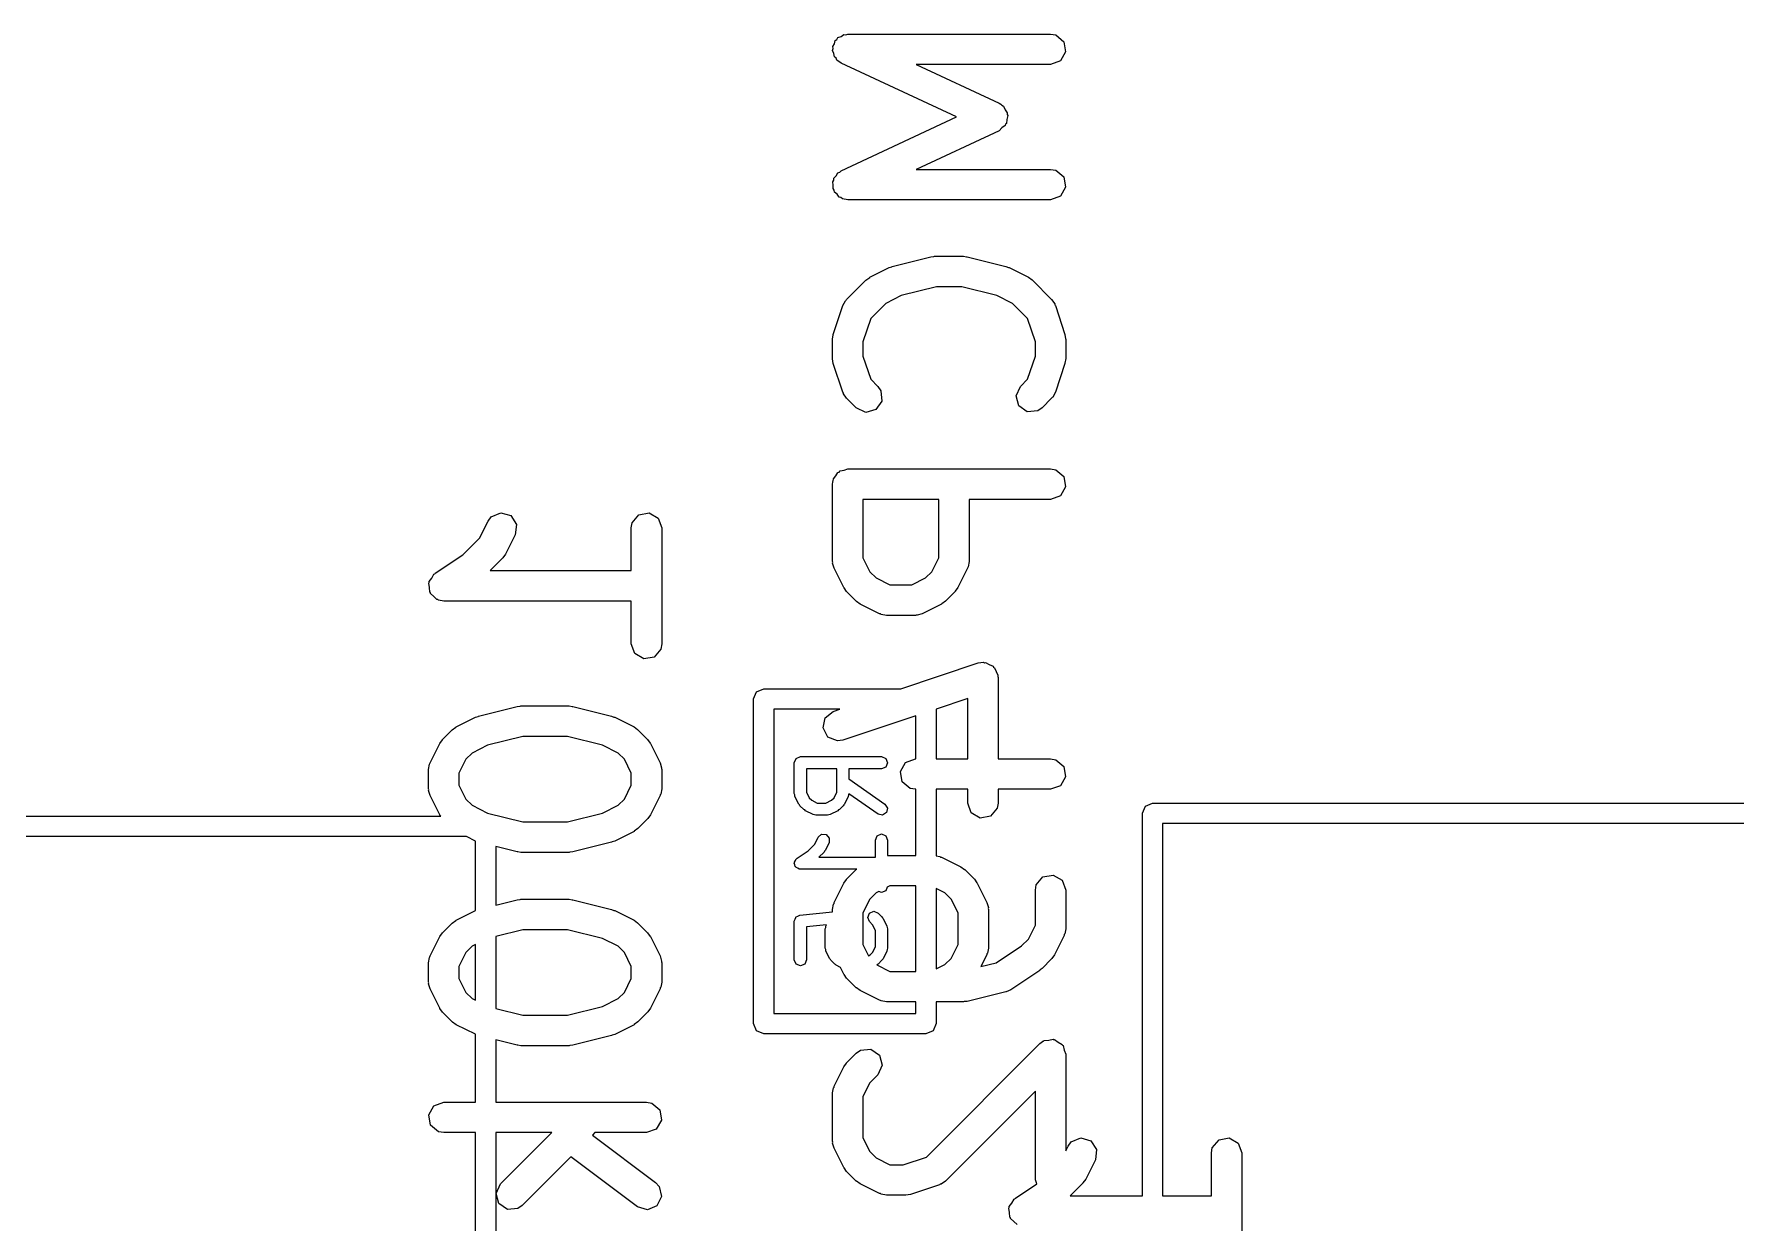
# Model space of a CAD drawing. Extents: x 0.04 to 2.09, y 0.3 to 3.78.
# Drawn here: x 0.4563 to 0.7866, y 2.0589 to 2.2895 of the extents above; entities that cross this region are included whole.
import ezdxf

# ---------------------------------------------------------------- set-up
doc = ezdxf.new("R2010")
doc.units = 0
doc.header["$MEASUREMENT"] = 0
doc.layers.add('BLACK', color=7, linetype='CONTINUOUS')

msp = doc.modelspace()

# ---------------------------------------------------------------- linework, layer by layer
at = {"layer": 'BLACK', "linetype": 'CONTINUOUS'}
for p, q in [((0.612896, 2.28907), (0.613425, 2.28944)), ((0.613425, 2.28944), (0.613818, 2.2894)), ((0.613818, 2.2894), (0.614188, 2.28954)), ((0.614188, 2.28954), (0.653558, 2.28954)), ((0.653558, 2.28954), (0.654568, 2.28936)), ((0.654568, 2.28936), (0.656115, 2.28806)), ((0.611247, 2.28633), (0.611349, 2.28671)), ((0.611519, 2.28574), (0.611247, 2.28633)), ((0.61128, 2.2871), (0.611603, 2.28766)), ((0.611349, 2.28671), (0.61128, 2.2871)), ((0.611603, 2.28766), (0.61177, 2.28828)), ((0.61177, 2.28828), (0.612093, 2.28851)), ((0.612093, 2.28851), (0.61229, 2.28885)), ((0.61229, 2.28885), (0.612896, 2.28907)), ((0.656466, 2.28607), (0.655456, 2.28432)), ((0.656115, 2.28806), (0.656466, 2.28607)), ((0.611631, 2.28511), (0.611519, 2.28574)), ((0.611933, 2.28486), (0.611631, 2.28511)), ((0.6121, 2.2845), (0.611933, 2.28486)), ((0.61294, 2.28391), (0.6121, 2.2845)), ((0.635327, 2.27346), (0.61294, 2.28391)), ((0.653558, 2.28363), (0.627498, 2.28363)), ((0.627498, 2.28363), (0.643558, 2.27614)), ((0.655456, 2.28432), (0.653558, 2.28363)), ((0.643558, 2.27614), (0.643876, 2.27592)), ((0.61294, 2.26302), (0.635327, 2.27346)), ((0.643876, 2.27592), (0.644003, 2.27588)), ((0.644003, 2.27588), (0.644078, 2.27577)), ((0.644078, 2.27577), (0.644398, 2.27555)), ((0.644398, 2.27555), (0.644722, 2.27486)), ((0.644722, 2.27486), (0.645162, 2.27423)), ((0.645053, 2.27298), (0.644986, 2.27222)), ((0.645251, 2.27372), (0.645053, 2.27298)), ((0.645162, 2.27423), (0.645138, 2.27396)), ((0.645138, 2.27396), (0.645251, 2.27372)), ((0.643558, 2.27079), (0.627498, 2.26329)), ((0.6441, 2.27133), (0.643558, 2.27079)), ((0.644728, 2.27177), (0.6441, 2.27133)), ((0.644797, 2.27203), (0.644728, 2.27177)), ((0.644986, 2.27222), (0.644797, 2.27203)), ((0.612661, 2.26274), (0.61294, 2.26302)), ((0.627498, 2.26329), (0.653558, 2.26329)), ((0.653558, 2.26329), (0.654568, 2.26311)), ((0.654568, 2.26311), (0.656115, 2.26182)), ((0.61128, 2.26085), (0.611477, 2.26119)), ((0.611392, 2.26022), (0.61128, 2.26085)), ((0.611336, 2.25957), (0.611392, 2.26022)), ((0.611563, 2.25925), (0.611336, 2.25957)), ((0.611477, 2.26119), (0.611512, 2.26159)), ((0.611512, 2.26159), (0.611968, 2.26204)), ((0.611968, 2.26204), (0.61229, 2.2626)), ((0.61229, 2.2626), (0.612661, 2.26274)), ((0.656466, 2.25983), (0.655456, 2.25808)), ((0.656115, 2.26182), (0.656466, 2.25983)), ((0.611631, 2.25886), (0.611563, 2.25925)), ((0.612125, 2.25845), (0.611631, 2.25886)), ((0.612495, 2.25792), (0.612125, 2.25845)), ((0.612876, 2.25782), (0.612495, 2.25792)), ((0.613178, 2.25756), (0.612876, 2.25782)), ((0.614188, 2.25739), (0.613178, 2.25756)), ((0.653558, 2.25739), (0.614188, 2.25739)), ((0.655456, 2.25808), (0.653558, 2.25739)), ((0.630345, 2.24633), (0.630933, 2.24637)), ((0.630933, 2.24637), (0.631061, 2.24642)), ((0.631061, 2.24642), (0.636685, 2.24642)), ((0.636685, 2.24642), (0.637266, 2.24632)), ((0.618492, 2.24236), (0.622242, 2.24423)), ((0.622242, 2.24423), (0.62273, 2.24438)), ((0.62273, 2.24438), (0.622846, 2.24446)), ((0.622846, 2.24446), (0.630345, 2.24633)), ((0.637266, 2.24632), (0.637402, 2.24633)), ((0.637402, 2.24633), (0.644901, 2.24446)), ((0.644901, 2.24446), (0.645366, 2.24425)), ((0.645366, 2.24425), (0.645505, 2.24423)), ((0.645505, 2.24423), (0.649254, 2.24236)), ((0.613975, 2.23806), (0.617725, 2.2418)), ((0.617725, 2.2418), (0.618448, 2.24231)), ((0.618448, 2.24231), (0.618492, 2.24236)), ((0.631425, 2.24051), (0.624593, 2.23881)), ((0.636322, 2.24051), (0.631425, 2.24051)), ((0.643154, 2.23881), (0.636322, 2.24051)), ((0.649254, 2.24236), (0.649964, 2.24183)), ((0.649964, 2.24183), (0.650022, 2.2418)), ((0.650022, 2.2418), (0.653771, 2.23806)), ((0.611387, 2.23128), (0.613262, 2.2369)), ((0.613262, 2.2369), (0.61375, 2.2378)), ((0.61375, 2.2378), (0.613901, 2.2379)), ((0.613901, 2.2379), (0.613975, 2.23806)), ((0.621562, 2.23729), (0.618644, 2.23437)), ((0.624593, 2.23881), (0.621562, 2.23729)), ((0.646185, 2.23729), (0.643154, 2.23881)), ((0.649103, 2.23437), (0.646185, 2.23729)), ((0.653771, 2.23806), (0.65436, 2.23722)), ((0.65436, 2.23722), (0.654375, 2.23704)), ((0.654375, 2.23704), (0.654485, 2.2369)), ((0.654485, 2.2369), (0.656359, 2.23128)), ((0.618644, 2.23437), (0.617141, 2.22986)), ((0.650606, 2.22986), (0.649103, 2.23437)), ((0.611235, 2.23034), (0.611389, 2.23121)), ((0.611235, 2.22659), (0.611235, 2.23034)), ((0.611389, 2.23121), (0.611387, 2.23128)), ((0.617141, 2.22986), (0.617141, 2.22707)), ((0.650606, 2.22707), (0.650606, 2.22986)), ((0.656359, 2.23128), (0.656489, 2.2304)), ((0.656489, 2.2304), (0.656511, 2.23034)), ((0.656511, 2.23034), (0.656511, 2.22659)), ((0.611257, 2.22653), (0.611235, 2.22659)), ((0.611387, 2.22566), (0.611257, 2.22653)), ((0.617141, 2.22707), (0.618644, 2.22256)), ((0.649103, 2.22256), (0.650606, 2.22707)), ((0.656511, 2.22659), (0.656358, 2.22572)), ((0.613262, 2.22004), (0.611387, 2.22566)), ((0.656359, 2.22566), (0.654485, 2.22004)), ((0.656358, 2.22572), (0.656359, 2.22566)), ((0.613371, 2.2199), (0.613262, 2.22004)), ((0.618644, 2.22256), (0.620026, 2.22118)), ((0.620026, 2.22118), (0.620614, 2.22034)), ((0.620614, 2.22034), (0.62079, 2.21833)), ((0.646867, 2.21935), (0.647721, 2.22118)), ((0.647721, 2.22118), (0.649103, 2.22256)), ((0.654485, 2.22004), (0.653996, 2.21913)), ((0.613387, 2.21972), (0.613371, 2.2199)), ((0.613975, 2.21888), (0.613387, 2.21972)), ((0.61585, 2.21701), (0.613975, 2.21888)), ((0.61768, 2.21615), (0.61585, 2.21701)), ((0.619631, 2.21668), (0.61768, 2.21615)), ((0.62079, 2.21833), (0.619631, 2.21668)), ((0.64739, 2.2174), (0.646867, 2.21935)), ((0.649045, 2.21624), (0.64739, 2.2174)), ((0.651897, 2.21701), (0.651057, 2.21642)), ((0.653771, 2.21888), (0.651897, 2.21701)), ((0.653846, 2.21904), (0.653771, 2.21888)), ((0.653996, 2.21913), (0.653846, 2.21904)), ((0.651057, 2.21642), (0.649045, 2.21624)), ((0.611414, 2.20323), (0.611907, 2.20382)), ((0.611907, 2.20382), (0.61229, 2.20448)), ((0.61229, 2.20448), (0.612541, 2.20457)), ((0.612541, 2.20457), (0.612712, 2.20478)), ((0.612712, 2.20478), (0.613467, 2.20491)), ((0.613467, 2.20491), (0.614188, 2.20517)), ((0.614188, 2.20517), (0.653558, 2.20517)), ((0.653558, 2.20517), (0.654568, 2.205)), ((0.654568, 2.205), (0.656115, 2.2037)), ((0.656115, 2.2037), (0.656466, 2.20171)), ((0.611235, 2.20222), (0.611303, 2.20261)), ((0.611235, 2.18722), (0.611235, 2.20222)), ((0.61128, 2.20273), (0.611346, 2.20285)), ((0.611303, 2.20261), (0.61128, 2.20273)), ((0.611346, 2.20285), (0.611414, 2.20323)), ((0.656466, 2.20171), (0.655456, 2.19996)), ((0.617141, 2.19927), (0.617141, 2.18792)), ((0.631858, 2.19927), (0.617141, 2.19927)), ((0.631858, 2.18792), (0.631858, 2.19927)), ((0.653558, 2.19927), (0.637763, 2.19927)), ((0.637763, 2.19927), (0.637763, 2.18722)), ((0.655456, 2.19996), (0.653558, 2.19927)), ((0.54271, 2.19173), (0.544371, 2.19506)), ((0.544371, 2.19506), (0.544981, 2.19588)), ((0.544981, 2.19588), (0.546835, 2.19668)), ((0.546835, 2.19668), (0.548771, 2.19611)), ((0.548771, 2.19611), (0.549884, 2.19442)), ((0.549884, 2.19442), (0.549653, 2.19241)), ((0.57218, 2.19373), (0.572358, 2.19474)), ((0.57218, 2.18544), (0.57218, 2.19373)), ((0.572358, 2.19474), (0.573657, 2.19629)), ((0.573657, 2.19629), (0.575646, 2.19664)), ((0.575646, 2.19664), (0.577395, 2.19563)), ((0.577395, 2.19563), (0.578086, 2.19373)), ((0.578086, 2.19373), (0.578086, 2.17124)), ((0.539506, 2.18853), (0.54271, 2.19173)), ((0.549653, 2.19241), (0.547778, 2.18866)), ((0.534125, 2.18494), (0.539506, 2.18853)), ((0.547225, 2.1879), (0.544766, 2.18544)), ((0.547252, 2.18796), (0.547225, 2.1879)), ((0.547778, 2.18866), (0.547252, 2.18796)), ((0.611296, 2.18706), (0.611235, 2.18722)), ((0.611255, 2.18689), (0.611296, 2.18706)), ((0.611547, 2.1859), (0.611255, 2.18689)), ((0.617141, 2.18792), (0.61849, 2.18522)), ((0.630509, 2.18522), (0.631858, 2.18792)), ((0.637763, 2.18722), (0.637585, 2.18621)), ((0.532929, 2.18332), (0.533436, 2.18401)), ((0.533436, 2.18401), (0.533865, 2.18475)), ((0.533865, 2.18475), (0.534025, 2.18481)), ((0.534025, 2.18481), (0.534125, 2.18494)), ((0.544766, 2.18544), (0.57218, 2.18544)), ((0.613422, 2.18215), (0.611547, 2.1859)), ((0.61849, 2.18522), (0.619687, 2.18403)), ((0.619687, 2.18403), (0.622384, 2.18268)), ((0.626614, 2.18268), (0.629312, 2.18403)), ((0.629312, 2.18403), (0.630509, 2.18522)), ((0.637452, 2.1859), (0.635577, 2.18215)), ((0.637472, 2.18608), (0.637452, 2.1859)), ((0.637585, 2.18621), (0.637472, 2.18608)), ((0.532855, 2.183), (0.53294, 2.18315)), ((0.533004, 2.18215), (0.532855, 2.183)), ((0.53294, 2.18315), (0.532929, 2.18332)), ((0.533059, 2.1813), (0.533004, 2.18215)), ((0.533176, 2.18118), (0.533059, 2.1813)), ((0.533206, 2.18101), (0.533176, 2.18118)), ((0.533862, 2.18046), (0.533206, 2.18101)), ((0.534454, 2.17984), (0.533862, 2.18046)), ((0.613469, 2.18211), (0.613422, 2.18215)), ((0.613975, 2.18139), (0.613469, 2.18211)), ((0.61585, 2.17951), (0.613975, 2.18139)), ((0.622384, 2.18268), (0.626614, 2.18268)), ((0.635024, 2.18139), (0.633149, 2.17951)), ((0.635051, 2.18144), (0.635024, 2.18139)), ((0.635577, 2.18215), (0.635051, 2.18144)), ((0.534623, 2.17982), (0.534454, 2.17984)), ((0.534753, 2.17971), (0.534623, 2.17982)), ((0.535763, 2.17953), (0.534753, 2.17971)), ((0.57218, 2.17953), (0.535763, 2.17953)), ((0.57218, 2.17124), (0.57218, 2.17953)), ((0.615908, 2.17948), (0.61585, 2.17951)), ((0.616617, 2.17896), (0.615908, 2.17948)), ((0.620367, 2.17708), (0.616617, 2.17896)), ((0.620542, 2.17706), (0.620367, 2.17708)), ((0.620677, 2.17695), (0.620542, 2.17706)), ((0.628632, 2.17708), (0.627649, 2.17679)), ((0.632382, 2.17896), (0.628632, 2.17708)), ((0.632426, 2.17901), (0.632382, 2.17896)), ((0.633149, 2.17951), (0.632426, 2.17901)), ((0.621687, 2.17677), (0.620677, 2.17695)), ((0.627312, 2.17677), (0.621687, 2.17677)), ((0.627477, 2.17683), (0.627312, 2.17677)), ((0.627649, 2.17679), (0.627477, 2.17683)), ((0.572871, 2.16934), (0.57218, 2.17124)), ((0.578086, 2.17124), (0.577908, 2.17023)), ((0.57462, 2.16833), (0.572871, 2.16934)), ((0.576609, 2.16868), (0.57462, 2.16833)), ((0.577908, 2.17023), (0.576609, 2.16868)), ((0.624478, 2.16252), (0.639501, 2.16753)), ((0.639501, 2.16753), (0.640516, 2.16768)), ((0.640516, 2.16768), (0.640725, 2.16759)), ((0.640725, 2.16759), (0.640948, 2.16763)), ((0.640948, 2.16763), (0.641645, 2.16723)), ((0.641645, 2.16723), (0.642394, 2.16694)), ((0.642394, 2.16694), (0.642501, 2.16674)), ((0.642501, 2.16674), (0.642697, 2.16662)), ((0.642697, 2.16662), (0.642972, 2.16587)), ((0.642972, 2.16587), (0.643356, 2.16516)), ((0.643356, 2.16516), (0.643311, 2.16494)), ((0.643311, 2.16494), (0.643388, 2.16473)), ((0.643388, 2.16473), (0.643388, 2.14893)), ((0.595906, 2.16055), (0.596482, 2.16194)), ((0.595906, 2.09756), (0.595906, 2.16055)), ((0.596482, 2.16194), (0.597874, 2.16252)), ((0.597874, 2.16252), (0.624478, 2.16252)), ((0.637482, 2.16063), (0.631339, 2.15858)), ((0.637482, 2.14893), (0.637482, 2.16063)), ((0.54243, 2.15715), (0.542546, 2.15723)), ((0.542546, 2.15723), (0.550045, 2.1591)), ((0.550045, 2.1591), (0.550633, 2.15915)), ((0.550633, 2.15915), (0.550761, 2.15919)), ((0.550761, 2.15919), (0.560135, 2.15919)), ((0.560135, 2.15919), (0.560715, 2.15909)), ((0.560715, 2.15909), (0.560851, 2.1591)), ((0.560851, 2.1591), (0.56835, 2.15723)), ((0.56835, 2.15723), (0.568816, 2.15702)), ((0.599843, 2.15858), (0.599843, 2.09953)), ((0.612667, 2.15858), (0.599843, 2.15858)), ((0.609798, 2.1569), (0.61138, 2.15815)), ((0.61138, 2.15815), (0.612667, 2.15858)), ((0.627402, 2.15727), (0.613247, 2.15255)), ((0.627402, 2.14893), (0.627402, 2.15727)), ((0.631339, 2.15858), (0.631339, 2.14893)), ((0.53555, 2.1527), (0.537425, 2.15458)), ((0.537425, 2.15458), (0.538148, 2.15508)), ((0.538148, 2.15508), (0.538192, 2.15513)), ((0.538192, 2.15513), (0.541942, 2.15701)), ((0.541942, 2.15701), (0.54243, 2.15715)), ((0.568816, 2.15702), (0.568955, 2.15701)), ((0.568955, 2.15701), (0.572704, 2.15513)), ((0.572704, 2.15513), (0.573413, 2.1546)), ((0.573413, 2.1546), (0.573471, 2.15458)), ((0.573471, 2.15458), (0.575346, 2.1527)), ((0.609393, 2.15492), (0.609798, 2.1569)), ((0.610354, 2.15314), (0.609393, 2.15492)), ((0.533122, 2.14819), (0.534997, 2.15194)), ((0.534997, 2.15194), (0.535523, 2.15264)), ((0.535523, 2.15264), (0.53555, 2.1527)), ((0.544293, 2.15158), (0.541262, 2.15006)), ((0.551125, 2.15329), (0.544293, 2.15158)), ((0.559771, 2.15329), (0.551125, 2.15329)), ((0.566603, 2.15158), (0.559771, 2.15329)), ((0.569634, 2.15006), (0.566603, 2.15158)), ((0.575346, 2.1527), (0.575853, 2.15198)), ((0.575853, 2.15198), (0.575899, 2.15194)), ((0.575899, 2.15194), (0.577774, 2.14819)), ((0.612233, 2.1524), (0.610354, 2.15314)), ((0.613247, 2.15255), (0.612233, 2.1524)), ((0.53281, 2.14687), (0.532988, 2.14788)), ((0.532988, 2.14788), (0.533102, 2.14801)), ((0.533102, 2.14801), (0.533122, 2.14819)), ((0.540065, 2.14887), (0.538716, 2.14617)), ((0.541262, 2.15006), (0.540065, 2.14887)), ((0.570832, 2.14887), (0.569634, 2.15006)), ((0.57218, 2.14617), (0.570832, 2.14887)), ((0.577774, 2.14819), (0.578066, 2.1472)), ((0.603817, 2.14818), (0.604163, 2.14901)), ((0.603817, 2.14218), (0.603817, 2.14818)), ((0.604163, 2.14901), (0.604998, 2.14936)), ((0.604998, 2.14936), (0.620746, 2.14936)), ((0.620746, 2.14936), (0.621581, 2.14901)), ((0.621581, 2.14734), (0.620746, 2.147)), ((0.621581, 2.14901), (0.621927, 2.14818)), ((0.621927, 2.14818), (0.621581, 2.14734)), ((0.624404, 2.14649), (0.625414, 2.14824)), ((0.625414, 2.14824), (0.627312, 2.14893)), ((0.627312, 2.14893), (0.627402, 2.14893)), ((0.631339, 2.14893), (0.637482, 2.14893)), ((0.643388, 2.14893), (0.653558, 2.14893)), ((0.653558, 2.14893), (0.654568, 2.14875)), ((0.654568, 2.14875), (0.656115, 2.14746)), ((0.656115, 2.14746), (0.656466, 2.14547)), ((0.53281, 2.14312), (0.53281, 2.14687)), ((0.538716, 2.14617), (0.538716, 2.14381)), ((0.57218, 2.14381), (0.57218, 2.14617)), ((0.578066, 2.1472), (0.578025, 2.14703)), ((0.578025, 2.14703), (0.578086, 2.14687)), ((0.578086, 2.14687), (0.578086, 2.14312)), ((0.606179, 2.147), (0.606179, 2.14246)), ((0.612066, 2.147), (0.606179, 2.147)), ((0.612066, 2.14246), (0.612066, 2.147)), ((0.620746, 2.147), (0.614428, 2.147)), ((0.614428, 2.147), (0.614428, 2.14504)), ((0.614428, 2.14504), (0.621423, 2.14015)), ((0.624754, 2.1445), (0.624404, 2.14649)), ((0.626302, 2.1432), (0.624754, 2.1445)), ((0.656466, 2.14547), (0.655456, 2.14372)), ((0.532871, 2.14295), (0.53281, 2.14312)), ((0.53283, 2.14278), (0.532871, 2.14295)), ((0.533122, 2.1418), (0.53283, 2.14278)), ((0.534997, 2.13805), (0.533122, 2.1418)), ((0.538716, 2.14381), (0.540065, 2.14112)), ((0.540065, 2.14112), (0.541262, 2.13992)), ((0.569634, 2.13992), (0.570832, 2.14112)), ((0.570832, 2.14112), (0.57218, 2.14381)), ((0.577774, 2.1418), (0.575899, 2.13805)), ((0.577794, 2.14197), (0.577774, 2.1418)), ((0.577908, 2.14211), (0.577794, 2.14197)), ((0.578086, 2.14312), (0.577908, 2.14211)), ((0.603922, 2.14192), (0.603817, 2.14218)), ((0.603942, 2.14165), (0.603922, 2.14192)), ((0.604692, 2.14015), (0.603942, 2.14165)), ((0.606179, 2.14246), (0.606719, 2.14138)), ((0.606719, 2.14138), (0.607198, 2.1409)), ((0.607198, 2.1409), (0.608277, 2.14036)), ((0.609969, 2.14036), (0.611048, 2.1409)), ((0.611048, 2.1409), (0.611526, 2.14138)), ((0.611526, 2.14138), (0.612066, 2.14246)), ((0.614304, 2.14165), (0.613554, 2.14015)), ((0.614323, 2.14192), (0.614304, 2.14165)), ((0.614422, 2.14216), (0.614323, 2.14192)), ((0.620069, 2.13821), (0.614422, 2.14216)), ((0.627312, 2.14303), (0.626302, 2.1432)), ((0.627402, 2.14303), (0.627312, 2.14303)), ((0.627402, 2.13018), (0.627402, 2.14303)), ((0.637482, 2.14303), (0.631339, 2.14303)), ((0.631339, 2.14303), (0.631339, 2.13013)), ((0.637482, 2.14035), (0.637482, 2.14303)), ((0.653558, 2.14303), (0.643388, 2.14303)), ((0.643388, 2.14303), (0.643388, 2.14035)), ((0.655456, 2.14372), (0.653558, 2.14303)), ((0.220684, 2.1378), (0.535188, 2.1378)), ((0.535044, 2.138), (0.534997, 2.13805)), ((0.535188, 2.1378), (0.535044, 2.138)), ((0.541262, 2.13992), (0.544293, 2.1384)), ((0.544293, 2.1384), (0.551125, 2.13669)), ((0.559771, 2.13669), (0.566603, 2.1384)), ((0.566603, 2.1384), (0.569634, 2.13992)), ((0.575373, 2.13734), (0.575346, 2.13728)), ((0.575899, 2.13805), (0.575373, 2.13734)), ((0.604838, 2.14002), (0.604692, 2.14015)), ((0.604913, 2.13984), (0.604838, 2.14002)), ((0.605663, 2.13909), (0.604913, 2.13984)), ((0.605842, 2.13902), (0.605663, 2.13909)), ((0.60597, 2.13887), (0.605842, 2.13902)), ((0.60747, 2.13812), (0.60597, 2.13887)), ((0.607744, 2.1381), (0.60747, 2.13812)), ((0.607998, 2.138), (0.607744, 2.1381)), ((0.610247, 2.138), (0.607998, 2.138)), ((0.608277, 2.14036), (0.609969, 2.14036)), ((0.610501, 2.1381), (0.610247, 2.138)), ((0.610776, 2.13812), (0.610501, 2.1381)), ((0.612275, 2.13887), (0.610776, 2.13812)), ((0.612403, 2.13902), (0.612275, 2.13887)), ((0.612582, 2.13909), (0.612403, 2.13902)), ((0.613332, 2.13984), (0.612582, 2.13909)), ((0.613407, 2.14002), (0.613332, 2.13984)), ((0.613554, 2.14015), (0.613407, 2.14002)), ((0.620951, 2.13802), (0.620069, 2.13821)), ((0.621714, 2.1385), (0.620951, 2.13802)), ((0.621423, 2.14015), (0.621909, 2.13938)), ((0.621909, 2.13938), (0.621714, 2.1385)), ((0.638173, 2.13846), (0.637482, 2.14035)), ((0.639922, 2.13745), (0.638173, 2.13846)), ((0.641911, 2.1378), (0.639922, 2.13745)), ((0.64321, 2.13934), (0.641911, 2.1378)), ((0.643388, 2.14035), (0.64321, 2.13934)), ((0.671378, 2.13839), (0.671955, 2.13978)), ((0.671378, 2.06419), (0.671378, 2.13839)), ((0.671955, 2.13978), (0.673346, 2.14035)), ((0.673346, 2.14035), (1.0139, 2.14035)), ((0.551125, 2.13669), (0.559771, 2.13669)), ((0.572704, 2.13485), (0.568955, 2.13298)), ((0.572748, 2.1349), (0.572704, 2.13485)), ((0.573471, 2.1354), (0.572748, 2.1349)), ((0.575346, 2.13728), (0.573471, 2.1354)), ((0.608441, 2.13371), (0.609124, 2.1343)), ((0.609124, 2.1343), (0.610026, 2.13424)), ((0.610026, 2.13424), (0.610618, 2.13355)), ((0.619911, 2.13401), (0.620746, 2.13436)), ((0.620746, 2.13436), (0.621581, 2.13401)), ((0.675315, 2.13642), (0.675315, 2.06419)), ((1.01193, 2.13642), (0.675315, 2.13642)), ((0.540177, 2.13386), (0.220684, 2.13386)), ((0.541929, 2.13298), (0.540177, 2.13386)), ((0.541929, 2.1195), (0.541929, 2.13298)), ((0.550045, 2.13088), (0.545866, 2.13192)), ((0.545866, 2.13192), (0.545866, 2.12056)), ((0.550181, 2.13089), (0.550045, 2.13088)), ((0.550761, 2.13079), (0.550181, 2.13089)), ((0.560135, 2.13079), (0.550761, 2.13079)), ((0.560263, 2.13084), (0.560135, 2.13079)), ((0.560851, 2.13088), (0.560263, 2.13084)), ((0.56835, 2.13275), (0.560851, 2.13088)), ((0.568466, 2.13283), (0.56835, 2.13275)), ((0.568955, 2.13298), (0.568466, 2.13283)), ((0.604343, 2.12966), (0.606495, 2.1311)), ((0.606495, 2.1311), (0.607777, 2.13238)), ((0.607777, 2.13238), (0.608441, 2.13371)), ((0.609583, 2.13084), (0.608599, 2.12986)), ((0.609657, 2.13102), (0.609583, 2.13084)), ((0.609804, 2.13115), (0.609657, 2.13102)), ((0.610554, 2.13265), (0.609804, 2.13115)), ((0.610618, 2.13355), (0.610554, 2.13265)), ((0.619565, 2.13318), (0.619911, 2.13401)), ((0.619565, 2.12986), (0.619565, 2.13318)), ((0.621581, 2.13401), (0.621927, 2.13318)), ((0.621927, 2.13318), (0.621927, 2.13018)), ((0.603817, 2.12868), (0.603864, 2.12879)), ((0.603949, 2.12836), (0.603817, 2.12868)), ((0.60384, 2.12891), (0.604031, 2.1292)), ((0.603864, 2.12879), (0.60384, 2.12891)), ((0.604015, 2.12803), (0.603949, 2.12836)), ((0.604116, 2.12796), (0.604015, 2.12803)), ((0.604031, 2.1292), (0.604163, 2.12952)), ((0.604163, 2.12785), (0.604116, 2.12796)), ((0.604163, 2.12952), (0.604275, 2.12956)), ((0.604481, 2.12771), (0.604163, 2.12785)), ((0.604275, 2.12956), (0.604343, 2.12966)), ((0.604766, 2.12752), (0.604481, 2.12771)), ((0.604886, 2.12755), (0.604766, 2.12752)), ((0.604998, 2.1275), (0.604886, 2.12755)), ((0.615928, 2.1275), (0.604998, 2.1275)), ((0.608599, 2.12986), (0.619565, 2.12986)), ((0.613975, 2.12557), (0.61585, 2.12744)), ((0.61585, 2.12744), (0.615928, 2.1275)), ((0.621927, 2.13018), (0.627402, 2.13018)), ((0.631339, 2.13013), (0.632071, 2.13001)), ((0.632071, 2.13001), (0.632206, 2.12989)), ((0.632206, 2.12989), (0.632382, 2.12987)), ((0.632382, 2.12987), (0.636131, 2.128)), ((0.636131, 2.128), (0.63684, 2.12747)), ((0.63684, 2.12747), (0.636899, 2.12744)), ((0.636899, 2.12744), (0.638773, 2.12557)), ((0.611547, 2.12105), (0.613422, 2.1248)), ((0.613422, 2.1248), (0.613948, 2.12551)), ((0.613948, 2.12551), (0.613975, 2.12557)), ((0.622384, 2.12428), (0.621859, 2.12402)), ((0.627402, 2.12428), (0.622384, 2.12428)), ((0.627402, 2.10769), (0.627402, 2.12428)), ((0.638773, 2.12557), (0.63928, 2.12485)), ((0.63928, 2.12485), (0.639326, 2.1248)), ((0.639326, 2.1248), (0.641201, 2.12105)), ((0.650606, 2.12348), (0.650784, 2.12449)), ((0.650784, 2.12449), (0.652082, 2.12604)), ((0.652082, 2.12604), (0.654071, 2.12639)), ((0.654071, 2.12639), (0.65582, 2.12538)), ((0.65582, 2.12538), (0.656511, 2.12348)), ((0.545866, 2.12056), (0.550045, 2.12161)), ((0.550045, 2.12161), (0.550633, 2.12165)), ((0.550633, 2.12165), (0.550761, 2.1217)), ((0.550761, 2.1217), (0.560135, 2.1217)), ((0.560135, 2.1217), (0.560715, 2.12159)), ((0.560715, 2.12159), (0.560851, 2.12161)), ((0.560851, 2.12161), (0.56835, 2.11973)), ((0.611414, 2.12074), (0.611527, 2.12088)), ((0.611527, 2.12088), (0.611547, 2.12105)), ((0.61849, 2.12173), (0.617141, 2.11903)), ((0.619687, 2.12293), (0.61849, 2.12173)), ((0.620244, 2.12321), (0.619687, 2.12293)), ((0.620746, 2.123), (0.620244, 2.12321)), ((0.621581, 2.12335), (0.620746, 2.123)), ((0.621859, 2.12402), (0.621581, 2.12335)), ((0.633062, 2.12293), (0.631339, 2.12379)), ((0.631339, 2.12379), (0.631339, 2.10817)), ((0.634259, 2.12173), (0.633062, 2.12293)), ((0.635607, 2.11903), (0.634259, 2.12173)), ((0.641201, 2.12105), (0.641494, 2.12007)), ((0.650606, 2.11668), (0.650606, 2.12348)), ((0.656511, 2.12348), (0.656511, 2.11598)), ((0.537425, 2.11708), (0.538148, 2.11759)), ((0.538148, 2.11759), (0.538192, 2.11764)), ((0.538192, 2.11764), (0.541929, 2.1195)), ((0.56835, 2.11973), (0.568816, 2.11953)), ((0.568816, 2.11953), (0.568955, 2.11951)), ((0.568955, 2.11951), (0.572704, 2.11764)), ((0.572704, 2.11764), (0.573413, 2.11711)), ((0.603817, 2.11743), (0.603969, 2.1178)), ((0.603969, 2.1178), (0.604084, 2.11818)), ((0.604084, 2.11818), (0.604139, 2.11821)), ((0.604139, 2.11821), (0.604163, 2.11827)), ((0.604163, 2.11827), (0.60453, 2.11842)), ((0.60453, 2.11842), (0.604881, 2.11861)), ((0.604881, 2.11861), (0.611235, 2.11924)), ((0.611235, 2.11973), (0.611414, 2.12074)), ((0.611235, 2.11924), (0.611235, 2.11973)), ((0.617141, 2.11903), (0.617141, 2.11293)), ((0.618065, 2.11818), (0.618411, 2.11902)), ((0.618411, 2.11735), (0.618065, 2.11818)), ((0.618411, 2.11902), (0.619246, 2.11936)), ((0.619246, 2.11936), (0.620082, 2.11902)), ((0.620082, 2.11902), (0.620831, 2.11827)), ((0.620831, 2.11827), (0.620906, 2.11809)), ((0.620906, 2.11809), (0.621053, 2.11796)), ((0.621053, 2.11796), (0.621803, 2.11646)), ((0.635607, 2.11293), (0.635607, 2.11903)), ((0.641494, 2.12007), (0.641453, 2.1199)), ((0.641453, 2.1199), (0.641513, 2.11973)), ((0.641513, 2.11973), (0.641513, 2.11223)), ((0.533122, 2.11069), (0.534997, 2.11444)), ((0.534997, 2.11444), (0.535523, 2.11515)), ((0.535523, 2.11515), (0.53555, 2.11521)), ((0.53555, 2.11521), (0.537425, 2.11708)), ((0.551125, 2.11579), (0.545866, 2.11448)), ((0.545866, 2.11448), (0.545866, 2.10051)), ((0.559771, 2.11579), (0.551125, 2.11579)), ((0.566603, 2.11408), (0.559771, 2.11579)), ((0.573413, 2.11711), (0.573471, 2.11708)), ((0.573471, 2.11708), (0.575346, 2.11521)), ((0.575346, 2.11521), (0.575853, 2.11448)), ((0.575853, 2.11448), (0.575899, 2.11444)), ((0.575899, 2.11444), (0.577774, 2.11069)), ((0.603817, 2.10993), (0.603817, 2.11743)), ((0.610088, 2.11675), (0.606179, 2.11636)), ((0.606179, 2.11636), (0.606179, 2.10993)), ((0.609816, 2.11593), (0.609921, 2.11619)), ((0.609816, 2.11218), (0.609816, 2.11593)), ((0.609921, 2.11619), (0.609941, 2.11646)), ((0.609941, 2.11646), (0.610088, 2.11675)), ((0.619025, 2.11673), (0.618411, 2.11735)), ((0.619565, 2.11565), (0.619025, 2.11673)), ((0.619565, 2.11246), (0.619565, 2.11565)), ((0.621803, 2.11646), (0.621822, 2.11619)), ((0.621822, 2.11619), (0.621927, 2.11593)), ((0.621927, 2.11593), (0.621927, 2.11218)), ((0.649257, 2.11398), (0.650606, 2.11668)), ((0.656199, 2.11466), (0.654325, 2.11091)), ((0.656219, 2.11484), (0.656199, 2.11466)), ((0.656333, 2.11497), (0.656219, 2.11484)), ((0.656511, 2.11598), (0.656333, 2.11497)), ((0.540065, 2.11137), (0.538716, 2.10867)), ((0.541262, 2.11257), (0.540065, 2.11137)), ((0.541929, 2.1129), (0.541262, 2.11257)), ((0.541929, 2.10209), (0.541929, 2.1129)), ((0.569634, 2.11257), (0.566603, 2.11408)), ((0.570832, 2.11137), (0.569634, 2.11257)), ((0.57218, 2.10867), (0.570832, 2.11137)), ((0.609921, 2.11193), (0.609816, 2.11218)), ((0.609941, 2.11165), (0.609921, 2.11193)), ((0.610691, 2.11015), (0.609941, 2.11165)), ((0.617141, 2.11293), (0.618233, 2.11075)), ((0.618547, 2.1109), (0.619025, 2.11138)), ((0.619025, 2.11138), (0.619565, 2.11246)), ((0.621803, 2.11165), (0.621053, 2.11015)), ((0.621822, 2.11193), (0.621803, 2.11165)), ((0.621927, 2.11218), (0.621822, 2.11193)), ((0.634259, 2.11023), (0.635607, 2.11293)), ((0.641201, 2.11091), (0.640055, 2.10862)), ((0.641221, 2.11109), (0.641201, 2.11091)), ((0.641335, 2.11122), (0.641221, 2.11109)), ((0.641513, 2.11223), (0.641335, 2.11122)), ((0.642972, 2.10935), (0.647928, 2.11265)), ((0.647928, 2.11265), (0.649257, 2.11398)), ((0.654325, 2.11091), (0.653799, 2.1102)), ((0.53281, 2.10937), (0.532988, 2.11038)), ((0.53281, 2.10562), (0.53281, 2.10937)), ((0.532988, 2.11038), (0.533102, 2.11052)), ((0.533102, 2.11052), (0.533122, 2.11069)), ((0.538716, 2.10867), (0.538716, 2.10632)), ((0.57218, 2.10632), (0.57218, 2.10867)), ((0.577774, 2.11069), (0.578066, 2.10971)), ((0.578066, 2.10971), (0.578025, 2.10954)), ((0.578025, 2.10954), (0.578086, 2.10937)), ((0.578086, 2.10937), (0.578086, 2.10562)), ((0.604163, 2.1091), (0.603817, 2.10993)), ((0.604998, 2.10875), (0.604163, 2.1091)), ((0.605833, 2.1091), (0.604998, 2.10875)), ((0.606179, 2.10993), (0.605833, 2.1091)), ((0.610838, 2.11003), (0.610691, 2.11015)), ((0.610912, 2.10985), (0.610838, 2.11003)), ((0.611662, 2.1091), (0.610912, 2.10985)), ((0.611842, 2.10902), (0.611662, 2.1091)), ((0.611969, 2.10888), (0.611842, 2.10902)), ((0.612764, 2.10848), (0.611969, 2.10888)), ((0.613422, 2.10716), (0.612764, 2.10848)), ((0.618233, 2.11075), (0.618547, 2.1109)), ((0.619902, 2.10902), (0.619844, 2.10896)), ((0.619844, 2.10896), (0.622384, 2.10769)), ((0.620082, 2.1091), (0.619902, 2.10902)), ((0.620831, 2.10985), (0.620082, 2.1091)), ((0.620906, 2.11003), (0.620831, 2.10985)), ((0.621053, 2.11015), (0.620906, 2.11003)), ((0.622384, 2.10769), (0.627402, 2.10769)), ((0.631339, 2.10817), (0.633062, 2.10904)), ((0.633062, 2.10904), (0.634259, 2.11023)), ((0.640055, 2.10862), (0.642972, 2.10935)), ((0.651447, 2.1079), (0.645822, 2.10415)), ((0.651528, 2.10801), (0.651447, 2.1079)), ((0.651897, 2.10827), (0.651528, 2.10801)), ((0.653771, 2.11014), (0.651897, 2.10827)), ((0.653799, 2.1102), (0.653771, 2.11014)), ((0.532871, 2.10545), (0.53281, 2.10562)), ((0.53283, 2.10528), (0.532871, 2.10545)), ((0.533122, 2.1043), (0.53283, 2.10528)), ((0.534997, 2.10055), (0.533122, 2.1043)), ((0.538716, 2.10632), (0.540065, 2.10362)), ((0.570832, 2.10362), (0.57218, 2.10632)), ((0.577774, 2.1043), (0.575899, 2.10055)), ((0.577794, 2.10448), (0.577774, 2.1043)), ((0.577908, 2.10461), (0.577794, 2.10448)), ((0.578086, 2.10562), (0.577908, 2.10461)), ((0.613469, 2.10712), (0.613422, 2.10716)), ((0.613975, 2.1064), (0.613469, 2.10712)), ((0.61585, 2.10452), (0.613975, 2.1064)), ((0.615908, 2.10449), (0.61585, 2.10452)), ((0.616617, 2.10397), (0.615908, 2.10449)), ((0.540065, 2.10362), (0.541262, 2.10242)), ((0.541262, 2.10242), (0.541929, 2.10209)), ((0.566603, 2.10091), (0.569634, 2.10242)), ((0.569634, 2.10242), (0.570832, 2.10362)), ((0.620367, 2.10209), (0.616617, 2.10397)), ((0.620542, 2.10207), (0.620367, 2.10209)), ((0.620677, 2.10196), (0.620542, 2.10207)), ((0.621687, 2.10178), (0.620677, 2.10196)), ((0.627402, 2.10178), (0.621687, 2.10178)), ((0.627402, 2.09953), (0.627402, 2.10178)), ((0.636685, 2.10178), (0.631339, 2.10178)), ((0.631339, 2.10178), (0.631339, 2.09756)), ((0.636814, 2.10183), (0.636685, 2.10178)), ((0.637402, 2.10187), (0.636814, 2.10183)), ((0.644901, 2.10374), (0.637402, 2.10187)), ((0.644915, 2.10375), (0.644901, 2.10374)), ((0.645822, 2.10415), (0.644915, 2.10375)), ((0.535044, 2.10051), (0.534997, 2.10055)), ((0.53555, 2.09978), (0.535044, 2.10051)), ((0.537425, 2.09791), (0.53555, 2.09978)), ((0.537483, 2.09788), (0.537425, 2.09791)), ((0.538192, 2.09736), (0.537483, 2.09788)), ((0.545866, 2.10051), (0.551125, 2.0992)), ((0.551125, 2.0992), (0.559771, 2.0992)), ((0.559771, 2.0992), (0.566603, 2.10091)), ((0.573471, 2.09791), (0.572748, 2.0974)), ((0.575346, 2.09978), (0.573471, 2.09791)), ((0.575373, 2.09984), (0.575346, 2.09978)), ((0.575899, 2.10055), (0.575373, 2.09984)), ((0.599843, 2.09953), (0.627402, 2.09953)), ((0.541929, 2.09549), (0.538192, 2.09736)), ((0.541929, 2.08233), (0.541929, 2.09549)), ((0.550045, 2.09338), (0.545866, 2.09443)), ((0.545866, 2.09443), (0.545866, 2.08233)), ((0.56835, 2.09526), (0.560851, 2.09338)), ((0.568466, 2.09534), (0.56835, 2.09526)), ((0.568955, 2.09548), (0.568466, 2.09534)), ((0.572704, 2.09736), (0.568955, 2.09548)), ((0.572748, 2.0974), (0.572704, 2.09736)), ((0.596482, 2.09617), (0.595906, 2.09756)), ((0.597874, 2.09559), (0.596482, 2.09617)), ((0.62937, 2.09559), (0.597874, 2.09559)), ((0.630762, 2.09617), (0.62937, 2.09559)), ((0.631339, 2.09756), (0.630762, 2.09617)), ((0.653196, 2.09436), (0.654071, 2.09452)), ((0.654071, 2.09452), (0.654188, 2.09445)), ((0.654188, 2.09445), (0.654322, 2.09446)), ((0.654322, 2.09446), (0.65505, 2.09395)), ((0.550181, 2.0934), (0.550045, 2.09338)), ((0.550761, 2.09329), (0.550181, 2.0934)), ((0.560135, 2.09329), (0.550761, 2.09329)), ((0.560263, 2.09334), (0.560135, 2.09329)), ((0.560851, 2.09338), (0.560263, 2.09334)), ((0.613975, 2.08995), (0.61585, 2.09182)), ((0.61585, 2.09182), (0.61669, 2.09241)), ((0.61669, 2.09241), (0.618702, 2.09259)), ((0.618702, 2.09259), (0.620357, 2.09143)), ((0.620357, 2.09143), (0.620879, 2.08948)), ((0.629466, 2.07169), (0.65147, 2.0937)), ((0.65147, 2.0937), (0.651998, 2.09407)), ((0.651998, 2.09407), (0.652082, 2.09417)), ((0.652082, 2.09417), (0.65216, 2.09418)), ((0.65216, 2.09418), (0.65231, 2.09429)), ((0.65231, 2.09429), (0.653196, 2.09436)), ((0.65505, 2.09395), (0.65582, 2.09351)), ((0.65582, 2.09351), (0.655866, 2.09338)), ((0.655866, 2.09338), (0.655977, 2.0933)), ((0.655977, 2.0933), (0.656207, 2.09245)), ((0.656207, 2.09245), (0.656511, 2.09161)), ((0.656511, 2.09161), (0.656511, 2.07289)), ((0.611547, 2.08543), (0.613422, 2.08918)), ((0.613422, 2.08918), (0.613948, 2.08989)), ((0.613948, 2.08989), (0.613975, 2.08995)), ((0.620879, 2.08948), (0.620026, 2.08765)), ((0.611235, 2.08411), (0.611414, 2.08512)), ((0.611414, 2.08512), (0.611527, 2.08526)), ((0.611527, 2.08526), (0.611547, 2.08543)), ((0.61849, 2.08611), (0.617141, 2.08341)), ((0.620026, 2.08765), (0.61849, 2.08611)), ((0.650606, 2.08448), (0.633149, 2.06703)), ((0.650606, 2.06724), (0.650606, 2.08448)), ((0.532855, 2.07989), (0.533865, 2.08164)), ((0.533865, 2.08164), (0.535763, 2.08233)), ((0.535763, 2.08233), (0.541929, 2.08233)), ((0.545866, 2.08233), (0.575133, 2.08233)), ((0.575133, 2.08233), (0.576143, 2.08215)), ((0.576143, 2.08215), (0.57769, 2.08085)), ((0.611235, 2.07474), (0.611235, 2.08411)), ((0.617141, 2.08341), (0.617141, 2.07543)), ((0.533206, 2.0779), (0.532855, 2.07989)), ((0.534753, 2.0766), (0.533206, 2.0779)), ((0.578041, 2.07886), (0.577031, 2.07711)), ((0.57769, 2.08085), (0.578041, 2.07886)), ((0.535763, 2.07642), (0.534753, 2.0766)), ((0.541929, 2.07642), (0.535763, 2.07642)), ((0.541929, 2.02148), (0.541929, 2.07642)), ((0.556756, 2.07642), (0.545866, 2.07642)), ((0.545866, 2.07642), (0.545866, 2.02067)), ((0.546798, 2.06646), (0.556756, 2.07642)), ((0.565108, 2.07642), (0.56463, 2.07594)), ((0.56463, 2.07594), (0.576905, 2.06674)), ((0.575133, 2.07642), (0.565108, 2.07642)), ((0.577031, 2.07711), (0.575133, 2.07642)), ((0.611296, 2.07457), (0.611235, 2.07474)), ((0.611255, 2.0744), (0.611296, 2.07457)), ((0.617141, 2.07543), (0.61849, 2.07274)), ((0.656969, 2.0738), (0.65758, 2.07463)), ((0.65758, 2.07463), (0.659433, 2.07543)), ((0.659433, 2.07543), (0.661369, 2.07485)), ((0.661369, 2.07485), (0.662482, 2.07317)), ((0.684957, 2.07349), (0.686255, 2.07504)), ((0.686255, 2.07504), (0.688244, 2.07539)), ((0.688244, 2.07539), (0.689993, 2.07438)), ((0.560412, 2.07173), (0.550974, 2.06229)), ((0.573361, 2.06201), (0.560412, 2.07173)), ((0.611547, 2.07342), (0.611255, 2.0744)), ((0.613422, 2.06967), (0.611547, 2.07342)), ((0.61849, 2.07274), (0.619687, 2.07154)), ((0.619687, 2.07154), (0.622384, 2.07019)), ((0.624958, 2.07019), (0.629466, 2.07169)), ((0.656511, 2.07289), (0.656969, 2.0738)), ((0.662482, 2.07317), (0.662251, 2.07116)), ((0.684779, 2.07248), (0.684957, 2.07349)), ((0.684779, 2.06419), (0.684779, 2.07248)), ((0.689993, 2.07438), (0.690684, 2.07248)), ((0.690684, 2.07248), (0.690684, 2.04999)), ((0.613469, 2.06962), (0.613422, 2.06967)), ((0.613975, 2.0689), (0.613469, 2.06962)), ((0.61585, 2.06703), (0.613975, 2.0689)), ((0.622384, 2.07019), (0.624958, 2.07019)), ((0.662251, 2.07116), (0.660376, 2.06741)), ((0.545945, 2.06463), (0.546798, 2.06646)), ((0.576905, 2.06674), (0.577606, 2.06599)), ((0.577606, 2.06599), (0.578065, 2.06402)), ((0.615908, 2.067), (0.61585, 2.06703)), ((0.616617, 2.06647), (0.615908, 2.067)), ((0.620367, 2.0646), (0.616617, 2.06647)), ((0.631995, 2.06631), (0.626371, 2.06444)), ((0.632133, 2.06642), (0.631995, 2.06631)), ((0.632309, 2.06644), (0.632133, 2.06642)), ((0.633149, 2.06703), (0.632309, 2.06644)), ((0.646724, 2.06369), (0.650887, 2.06647)), ((0.650887, 2.06647), (0.650606, 2.06724)), ((0.659823, 2.06664), (0.657365, 2.06419)), ((0.65985, 2.0667), (0.659823, 2.06664)), ((0.660376, 2.06741), (0.65985, 2.0667)), ((0.546468, 2.06268), (0.545945, 2.06463)), ((0.548122, 2.06152), (0.546468, 2.06268)), ((0.550134, 2.0617), (0.548122, 2.06152)), ((0.550974, 2.06229), (0.550134, 2.0617)), ((0.575294, 2.06143), (0.573361, 2.06201)), ((0.577152, 2.06222), (0.575294, 2.06143)), ((0.578065, 2.06402), (0.577152, 2.06222)), ((0.620542, 2.06458), (0.620367, 2.0646)), ((0.620677, 2.06446), (0.620542, 2.06458)), ((0.621687, 2.06429), (0.620677, 2.06446)), ((0.625437, 2.06429), (0.621687, 2.06429)), ((0.625497, 2.06431), (0.625437, 2.06429)), ((0.626371, 2.06444), (0.625497, 2.06431)), ((0.645454, 2.06175), (0.645538, 2.06189)), ((0.645602, 2.0609), (0.645454, 2.06175)), ((0.645528, 2.06206), (0.646035, 2.06275)), ((0.645538, 2.06189), (0.645528, 2.06206)), ((0.646035, 2.06275), (0.646463, 2.0635)), ((0.646463, 2.0635), (0.646623, 2.06355)), ((0.646623, 2.06355), (0.646724, 2.06369)), ((0.657365, 2.06419), (0.671378, 2.06419)), ((0.675315, 2.06419), (0.684779, 2.06419)), ((0.645657, 2.06005), (0.645602, 2.0609)), ((0.645775, 2.05992), (0.645657, 2.06005)), ((0.645804, 2.05976), (0.645775, 2.05992)), ((0.646461, 2.05921), (0.645804, 2.05976)), ((0.647053, 2.05859), (0.646461, 2.05921))]:
    msp.add_line(p, q, dxfattribs=at)

doc.saveas('drawing.dxf')
